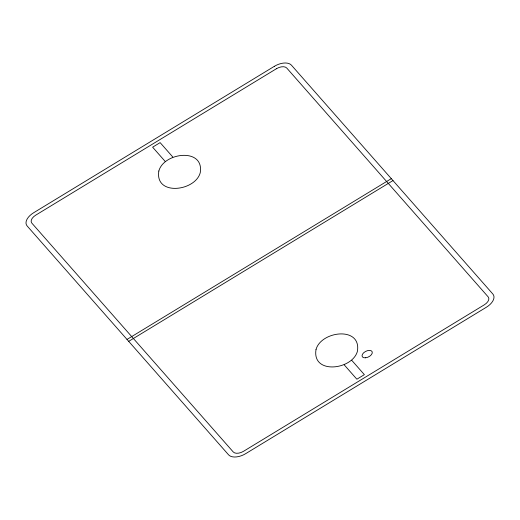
<?xml version="1.0" encoding="UTF-8"?>
<svg xmlns="http://www.w3.org/2000/svg" width="520" height="520" viewBox="0 0 520 520"><rect width="100%" height="100%" fill="white"/><g stroke="black" fill="none" stroke-linecap="round" stroke-linejoin="round"><path stroke-width="0.78" d="M127.01 339.437L391.307 178.653M128.694 341.348L392.99 180.564M172.77 156.975L160.127 142.617L152.626 147.18L165.269 161.538M351.722 360.288L364.364 374.654L356.863 379.216L344.221 364.851M158.841 171.015C154.667 196.352 195.299 191.341 200.245 172.698C204.425 147.362 163.794 152.373 158.841 171.015M316.011 349.576C311.831 374.913 352.463 369.909 357.416 351.267C361.589 325.93 320.957 330.935 316.011 349.576M274.326 66.332L33.631 212.758A13.917 7.839 -26.5 0 0 27.131 225.959L228.572 454.825A13.917 7.839 -26.5 0 0 245.674 453.668L486.369 307.242A13.917 7.839 -26.5 0 0 492.869 294.041L291.428 65.175A13.917 7.839 -26.5 0 0 274.326 66.332M276.432 68.725L35.737 215.15A8.385 4.726 -26.5 0 0 31.824 223.106L233.259 451.971A8.385 4.726 -26.5 0 0 243.568 451.276L484.263 304.85A8.385 4.726 -26.5 0 0 488.176 296.894L286.741 68.029A8.385 4.726 -26.5 0 0 276.432 68.725M365.664 357.793A5.532 3.114 -26.5 0 0 372.184 351.78A5.532 3.114 -26.5 0 0 363.668 352.762A5.532 3.114 -26.5 0 0 365.664 357.793"/></g></svg>
